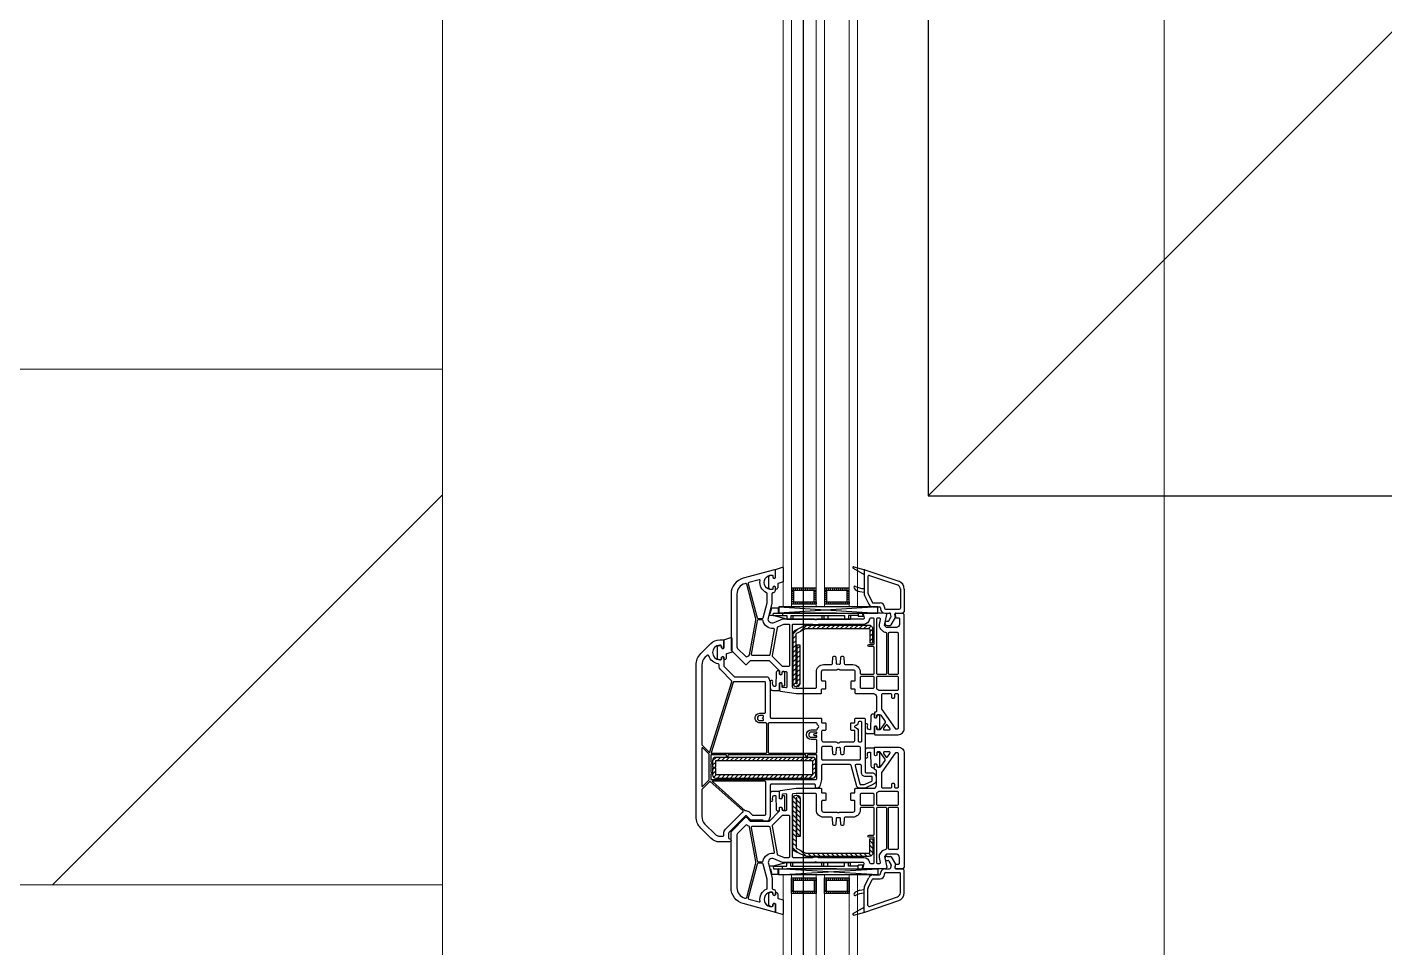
# Model space of a CAD drawing. Header units: inches. Extents: x -21163 to 11874, y -14995 to 6550.
# Drawn here: x -14027 to -13368, y -1156 to -710 of the extents above; entities that cross this region are included whole.
import ezdxf

# ---------------------------------------------------------------- set-up
doc = ezdxf.new("R2010")
doc.units = ezdxf.units.IN
doc.header["$MEASUREMENT"] = 0
doc.linetypes.add('CONTI', pattern=[0])
doc.linetypes.add('GOST2.303 5', pattern=[24, 20, -1.5, 1, -1.5])
doc.layers.get('0').update_dxf_attribs({"color": 8})
for name, color, linetype in [('axis_dim', 8, 'CONTI'), ('DB_LOCATION', 1, 'Continuous'), ('GASKET', 8, 'Continuous'), ('PVC', 8, 'Continuous'), ('STEEL', 8, 'Continuous')]:
    doc.layers.add(name, color=color, linetype=linetype)
for name, color, linetype, lineweight in [('doors_windows', 8, 'Continuous', 5), ('floor', 8, 'Continuous', 5), ('stair1', 8, 'Continuous', 15)]:
    doc.layers.add(name, color=color, linetype=linetype, lineweight=lineweight)

# ---------------------------------------------------------------- blocks, each defined once
blk = doc.blocks.new('*U20')
at = {"color": 1, "linetype": 'Continuous'}
for p, q in [((741, -44.14), (738.44, -44.82)), ((738.44, -44.82), (738.44, -47.87)), ((742.2, -43.52), (741, -43.85)), ((741, -43.85), (741, -44.14)), ((742.2, -45.37), (741, -45.65)), ((741, -45.65), (741, -88.61)), ((742.2, -45.39), (742.2, -43.52)), ((744, -51.97), (742.2, -45.37)), ((742.2, -45.37), (742.2, -51.97)), ((742.2, -45.65), (742.2, -51.97)), ((862, -51.97), (863.8, -45.37)), ((863.8, -45.39), (863.8, -43.52)), ((863.8, -43.52), (865, -43.85)), ((863.8, -45.37), (865, -45.65)), ((863.8, -45.37), (863.8, -51.97)), ((863.8, -45.65), (863.8, -51.97)), ((865, -43.85), (865, -44.14)), ((865, -44.14), (867.56, -44.82)), ((865, -45.65), (865, -88.61)), ((867.56, -44.82), (867.56, -47.87)), ((738.44, -47.87), (741, -47.87)), ((741, -49.97), (742.2, -49.97)), ((741, -76.2), (741, -52)), ((742.2, -51.97), (744, -51.97)), ((744, -51.97), (744, -82.97)), ((863.8, -51.97), (862, -51.97)), ((862, -51.97), (862, -82.97)), ((865, -49.97), (863.8, -49.97)), ((867.56, -47.87), (865, -47.87)), ((865, -76.2), (865, -52)), ((742.2, -53.97), (742.2, -79.97)), ((742.2, -53.97), (744, -53.97)), ((742.2, -53.97), (742.2, -54.57)), ((742.2, -54.97), (744, -54.97)), ((863.8, -53.97), (862, -53.97)), ((863.8, -54.97), (862, -54.97)), ((863.8, -53.97), (863.8, -54.57)), ((863.8, -53.97), (863.8, -79.97)), ((742.2, -68.97), (744, -68.97)), ((742.2, -69.97), (744, -69.97)), ((742.2, -71.97), (744, -71.97)), ((863.8, -68.97), (862, -68.97)), ((863.8, -69.97), (862, -69.97)), ((863.8, -71.97), (862, -71.97)), ((742.2, -79.97), (744, -79.97)), ((742.2, -86.67), (742.2, -81.97)), ((742.2, -81.97), (744, -81.97)), ((742.2, -82.97), (744, -82.97)), ((863.8, -79.97), (862, -79.97)), ((863.8, -81.97), (862, -81.97)), ((863.8, -82.97), (862, -82.97)), ((863.8, -86.67), (863.8, -81.97)), ((741, -86.67), (742.7, -86.67)), ((741, -88.61), (742.7, -89.07)), ((742.7, -89.07), (742.7, -86.67)), ((865, -86.67), (863.3, -86.67)), ((863.3, -89.07), (863.3, -86.67)), ((865, -88.61), (863.3, -89.07))]:
    blk.add_line(p, q, dxfattribs=at)
at = {"color": 1, "linetype": 'Continuous', "lineweight": -3}
for p, q in [((738.02, -48.17), (741.01, -96.18)), ((738.02, -96.18), (741.01, -48.17)), ((867.98, -48.17), (864.99, -96.18)), ((867.98, -96.18), (864.99, -48.17))]:
    blk.add_line(p, q, dxfattribs=at)
at = {"color": 5}
for p, q in [((730.04, -55.28), (729.04, -55.28)), ((730.04, -56.28), (729.04, -56.28)), ((730.04, -57.28), (729.04, -57.28)), ((730.04, -58.28), (729.04, -58.28)), ((730.04, -55.28), (730.04, -54.28)), ((730.54, -55.28), (730.54, -54.28)), ((731.54, -55.28), (731.54, -54.28)), ((732.54, -55.28), (732.54, -54.28)), ((733.54, -55.28), (733.54, -54.28)), ((734.54, -55.28), (734.54, -54.28)), ((735.54, -55.28), (735.54, -54.28)), ((735.54, -55.28), (736.54, -55.28)), ((735.54, -56.28), (736.54, -56.28)), ((735.54, -57.28), (736.54, -57.28)), ((735.54, -58.28), (736.54, -58.28)), ((870.48, -55.28), (869.48, -55.28)), ((870.48, -56.28), (869.48, -56.28)), ((870.48, -57.28), (869.48, -57.28)), ((870.48, -58.28), (869.48, -58.28)), ((870.48, -55.28), (870.48, -54.28)), ((871.48, -55.28), (871.48, -54.28)), ((872.48, -55.28), (872.48, -54.28)), ((873.48, -55.28), (873.48, -54.28)), ((874.48, -55.28), (874.48, -54.28)), ((875.48, -55.28), (875.48, -54.28)), ((875.98, -55.28), (875.98, -54.28)), ((875.98, -55.28), (876.98, -55.28)), ((875.98, -56.28), (876.98, -56.28)), ((875.98, -57.28), (876.98, -57.28)), ((875.98, -58.28), (876.98, -58.28)), ((730.04, -59.28), (729.04, -59.28)), ((730.04, -60.28), (729.04, -60.28)), ((730.04, -61.28), (729.04, -61.28)), ((730.04, -62.28), (729.04, -62.28)), ((730.04, -63.28), (729.04, -63.28)), ((730.04, -64.28), (729.04, -64.28)), ((730.04, -65.28), (729.04, -65.28)), ((730.04, -65.28), (729.04, -65.28)), ((730.04, -65.28), (730.04, -66.28)), ((730.54, -66.28), (730.54, -65.28)), ((731.54, -66.28), (731.54, -65.28)), ((732.54, -66.28), (732.54, -65.28)), ((733.54, -66.28), (733.54, -65.28)), ((734.54, -66.28), (734.54, -65.28)), ((735.54, -59.28), (736.54, -59.28)), ((735.54, -60.28), (736.54, -60.28)), ((735.54, -61.28), (736.54, -61.28)), ((735.54, -62.28), (736.54, -62.28)), ((735.54, -63.28), (736.54, -63.28)), ((735.54, -64.28), (736.54, -64.28)), ((735.54, -65.28), (736.54, -65.28)), ((735.54, -65.28), (736.54, -65.28)), ((735.54, -65.28), (735.54, -66.28)), ((870.48, -59.28), (869.48, -59.28)), ((870.48, -60.28), (869.48, -60.28)), ((870.48, -61.28), (869.48, -61.28)), ((870.48, -62.28), (869.48, -62.28)), ((870.48, -63.28), (869.48, -63.28)), ((870.48, -64.28), (869.48, -64.28)), ((870.48, -65.28), (869.48, -65.28)), ((870.48, -65.28), (869.48, -65.28)), ((870.48, -65.28), (870.48, -66.28)), ((871.48, -66.28), (871.48, -65.28)), ((872.48, -66.28), (872.48, -65.28)), ((873.48, -66.28), (873.48, -65.28)), ((874.48, -66.28), (874.48, -65.28)), ((875.48, -66.28), (875.48, -65.28)), ((875.98, -59.28), (876.98, -59.28)), ((875.98, -60.28), (876.98, -60.28)), ((875.98, -61.28), (876.98, -61.28)), ((875.98, -62.28), (876.98, -62.28)), ((875.98, -63.28), (876.98, -63.28)), ((875.98, -64.28), (876.98, -64.28)), ((875.98, -65.28), (876.98, -65.28)), ((875.98, -65.28), (876.98, -65.28)), ((875.98, -65.28), (875.98, -66.28)), ((730.04, -66.28), (729.04, -66.28)), ((730.04, -71.28), (729.04, -71.28)), ((730.04, -72.28), (729.04, -72.28)), ((730.04, -71.28), (730.04, -70.28)), ((730.54, -71.28), (730.54, -70.28)), ((731.54, -71.28), (731.54, -70.28)), ((732.54, -71.28), (732.54, -70.28)), ((733.54, -71.28), (733.54, -70.28)), ((734.54, -71.28), (734.54, -70.28)), ((735.54, -66.28), (736.54, -66.28)), ((735.54, -71.28), (735.54, -70.28)), ((735.54, -71.28), (736.54, -71.28)), ((735.54, -72.28), (736.54, -72.28)), ((870.48, -66.28), (869.48, -66.28)), ((870.48, -71.28), (869.48, -71.28)), ((870.48, -72.28), (869.48, -72.28)), ((870.48, -71.28), (870.48, -70.28)), ((871.48, -71.28), (871.48, -70.28)), ((872.48, -71.28), (872.48, -70.28)), ((873.48, -71.28), (873.48, -70.28)), ((874.48, -71.28), (874.48, -70.28)), ((875.48, -71.28), (875.48, -70.28)), ((875.98, -66.28), (876.98, -66.28)), ((875.98, -71.28), (875.98, -70.28)), ((875.98, -71.28), (876.98, -71.28)), ((875.98, -72.28), (876.98, -72.28)), ((730.04, -73.28), (729.04, -73.28)), ((730.04, -74.28), (729.04, -74.28)), ((730.04, -75.28), (729.04, -75.28)), ((730.04, -76.28), (729.04, -76.28)), ((730.04, -77.28), (729.04, -77.28)), ((730.04, -78.28), (729.04, -78.28)), ((735.54, -73.28), (736.54, -73.28)), ((735.54, -74.28), (736.54, -74.28)), ((735.54, -75.28), (736.54, -75.28)), ((735.54, -76.28), (736.54, -76.28)), ((735.54, -77.28), (736.54, -77.28)), ((735.54, -78.28), (736.54, -78.28)), ((870.48, -73.28), (869.48, -73.28)), ((870.48, -74.28), (869.48, -74.28)), ((870.48, -75.28), (869.48, -75.28)), ((870.48, -76.28), (869.48, -76.28)), ((870.48, -77.28), (869.48, -77.28)), ((870.48, -78.28), (869.48, -78.28)), ((875.98, -73.28), (876.98, -73.28)), ((875.98, -74.28), (876.98, -74.28)), ((875.98, -75.28), (876.98, -75.28)), ((875.98, -76.28), (876.98, -76.28)), ((875.98, -77.28), (876.98, -77.28)), ((875.98, -78.28), (876.98, -78.28)), ((730.04, -79.28), (729.04, -79.28)), ((730.04, -80.28), (729.04, -80.28)), ((730.04, -81.28), (729.04, -81.28)), ((730.04, -81.28), (729.04, -81.28)), ((730.04, -82.28), (729.04, -82.28)), ((730.04, -81.28), (730.04, -82.28)), ((730.54, -82.28), (730.54, -81.28)), ((731.54, -82.28), (731.54, -81.28)), ((732.54, -82.28), (732.54, -81.28)), ((733.54, -82.28), (733.54, -81.28)), ((734.54, -82.28), (734.54, -81.28)), ((735.54, -79.28), (736.54, -79.28)), ((735.54, -80.28), (736.54, -80.28)), ((735.54, -81.28), (736.54, -81.28)), ((735.54, -81.28), (736.54, -81.28)), ((735.54, -81.28), (735.54, -82.28)), ((735.54, -82.28), (736.54, -82.28)), ((870.48, -79.28), (869.48, -79.28)), ((870.48, -80.28), (869.48, -80.28)), ((870.48, -81.28), (869.48, -81.28)), ((870.48, -81.28), (869.48, -81.28)), ((870.48, -82.28), (869.48, -82.28)), ((870.48, -81.28), (870.48, -82.28)), ((871.48, -82.28), (871.48, -81.28)), ((872.48, -82.28), (872.48, -81.28)), ((873.48, -82.28), (873.48, -81.28)), ((874.48, -82.28), (874.48, -81.28)), ((875.48, -82.28), (875.48, -81.28)), ((875.98, -79.28), (876.98, -79.28)), ((875.98, -80.28), (876.98, -80.28)), ((875.98, -81.28), (876.98, -81.28)), ((875.98, -81.28), (876.98, -81.28)), ((875.98, -81.28), (875.98, -82.28)), ((875.98, -82.28), (876.98, -82.28))]:
    blk.add_line(p, q, dxfattribs=at)
at = {"color": 1, "linetype": 'Continuous', "lineweight": -3}
for points in [[(738.02, -50.18), (738.02, -48.17), (741.01, -48.17), (741.01, -96.18), (738.02, -96.18)], [(867.98, -50.18), (867.98, -48.17), (864.99, -48.17), (864.99, -96.18), (867.98, -96.18)]]:
    blk.add_lwpolyline(points, close=True, dxfattribs=at)
at = {"color": 5}
for points in [[(736.54, -66.28), (729.04, -66.28), (729.04, -54.28), (736.54, -54.28)], [(735.54, -65.28), (730.04, -65.28), (730.04, -55.28), (735.54, -55.28)], [(869.48, -66.28), (876.98, -66.28), (876.98, -54.28), (869.48, -54.28)], [(870.48, -65.28), (875.98, -65.28), (875.98, -55.28), (870.48, -55.28)], [(736.54, -82.28), (729.04, -82.28), (729.04, -70.28), (736.54, -70.28)], [(735.54, -81.28), (730.04, -81.28), (730.04, -71.28), (735.54, -71.28)], [(869.48, -82.28), (876.98, -82.28), (876.98, -70.28), (869.48, -70.28)], [(870.48, -81.28), (875.98, -81.28), (875.98, -71.28), (870.48, -71.28)]]:
    blk.add_lwpolyline(points, close=True, dxfattribs=at)
at = {"layer": 'doors_windows', "color": 5}
for points in [[(100, -50.28), (738.02, -50.28), (738.02, -54.28), (100, -54.28)], [(868, -50.28), (1500.15, -50.28), (1500.15, -54.28), (868, -54.28)], [(100, -66.28), (738.02, -66.28), (738.02, -70.28), (100, -70.28)], [(868, -66.28), (1500.15, -66.28), (1500.15, -70.28), (868, -70.28)], [(100, -82.28), (738.02, -82.28), (738.02, -86.28), (100, -86.28)], [(868, -82.28), (1500.15, -82.28), (1500.15, -86.28), (868, -86.28)]]:
    blk.add_lwpolyline(points, close=True, dxfattribs=at)
at = {"layer": 'GASKET'}
for p, q in [((718.57, -84.5), (720.01, -89.88)), ((719.3, -84.2), (722.3, -89.5)), ((886.69, -84.2), (883.7, -89.5)), ((887.43, -84.5), (885.99, -89.88)), ((730.55, -87.48), (730.91, -89.5)), ((875.45, -87.48), (875.09, -89.5))]:
    blk.add_line(p, q, dxfattribs=at)
at = {"layer": 'GASKET', "color": 5, "linetype": 'Continuous'}
for points in [[(843.14, -22.66, -0.414214), (842.44, -21.96), (842.44, -21.86, -0.414214), (842.74, -21.56), (843.59, -21.56), (843.76, -21.26, 0.57735), (843.24, -20.36), (842.79, -20.36, -0.414214), (842.29, -19.86), (842.29, -19.56, -0.020024), (842.3, -19.28, -0.390947), (843.3, -18.36), (848.28, -18.36, -0.390947), (849.28, -19.28), (849.29, -19.56), (849.29, -19.86, -0.414214), (848.79, -20.36), (848.34, -20.36, 0.57735), (847.82, -21.26), (848, -21.56), (852.04, -21.56), (853.06, -24.95, -0.502334), (852.77, -25.33), (846.01, -25.33), (845.28, -22.9, 0.349418), (844.98, -22.66)], [(726.91, -47.61, 0.349418), (726.62, -47.85), (725.89, -50.28), (719.13, -50.28, -0.502334), (718.84, -49.9), (719.86, -46.51), (723.9, -46.51), (724.08, -46.21, 0.57735), (723.56, -45.31), (723.11, -45.31, -0.414214), (722.61, -44.81), (722.61, -44.51), (722.62, -44.23, -0.390947), (723.62, -43.31), (728.6, -43.31, -0.390947), (729.6, -44.23, -0.020024), (729.61, -44.51), (729.61, -44.81, -0.414214), (729.11, -45.31), (728.66, -45.31, 0.57735), (728.14, -46.21), (728.31, -46.51), (729.16, -46.51, -0.414214), (729.46, -46.81), (729.46, -46.91, -0.414214), (728.76, -47.61)], [(775.43, -49.68, -0.57735), (774.91, -48.78), (775.08, -48.48), (778.22, -48.48, 0.414214), (778.52, -48.18), (778.52, -45.19, 0.414214), (777.32, -43.99), (774.23, -43.99, 1.241435), (774.68, -45.16, -0.169782), (774.87, -45.11), (775.84, -45.19, -0.363714), (776.56, -45.92), (776.59, -46.24, -0.433601), (776.2, -46.68), (769.99, -46.81, 0.407864), (769.01, -47.81), (769.01, -48.28, 0.414214), (769.21, -48.48), (770.67, -48.48), (770.85, -48.78, -0.57735), (770.33, -49.68), (769.88, -49.68, 0.414214), (769.38, -50.18, 0.054959), (769.46, -50.94, 0.351258), (769.66, -51.1), (776.1, -51.1, 0.351258), (776.29, -50.94, 0.054959), (776.38, -50.18, 0.414214), (775.88, -49.68)], [(830.12, -49.68, 0.414214), (829.62, -50.18, 0.054959), (829.71, -50.94, 0.351258), (829.9, -51.1), (836.34, -51.1, 0.351258), (836.54, -50.94, 0.054959), (836.62, -50.18, 0.414214), (836.12, -49.68), (835.67, -49.68, -0.57735), (835.15, -48.78), (835.33, -48.48), (836.79, -48.48, 0.414214), (836.99, -48.28), (836.99, -47.81, 0.407864), (836.01, -46.81), (829.8, -46.68, -0.433601), (829.41, -46.24), (829.44, -45.92, -0.363714), (830.16, -45.19), (831.13, -45.11, -0.169782), (831.32, -45.16, 1.241435), (831.77, -43.99), (828.68, -43.99, 0.414214), (827.48, -45.19), (827.48, -48.18, 0.414214), (827.78, -48.48), (830.92, -48.48), (831.09, -48.78, -0.57735), (830.57, -49.68)], [(877.24, -47.61, -0.414214), (876.54, -46.91), (876.54, -46.81, -0.414214), (876.84, -46.51), (877.69, -46.51), (877.86, -46.21, 0.57735), (877.34, -45.31), (876.89, -45.31, -0.414214), (876.39, -44.81), (876.39, -44.51, -0.020024), (876.4, -44.23, -0.390947), (877.4, -43.31), (882.38, -43.31, -0.390947), (883.38, -44.23), (883.39, -44.51), (883.39, -44.81, -0.414214), (882.89, -45.31), (882.44, -45.31, 0.57735), (881.92, -46.21), (882.1, -46.51), (886.14, -46.51), (887.16, -49.9, -0.502334), (886.87, -50.28), (880.11, -50.28), (879.38, -47.85, 0.349418), (879.08, -47.61)], [(796.41, -95.68, -0.57735), (795.9, -94.78), (796.07, -94.48), (799.2, -94.48, 0.414214), (799.5, -94.18), (799.5, -91.19, 0.414214), (798.3, -89.99), (795.21, -89.99, 1.241435), (795.67, -91.16, -0.169782), (795.86, -91.11), (796.82, -91.19, -0.363714), (797.55, -91.92), (797.58, -92.24, -0.433601), (797.19, -92.68), (790.98, -92.81, 0.407864), (790, -93.81), (790, -94.28, 0.414214), (790.2, -94.48), (791.66, -94.48), (791.83, -94.78, -0.57735), (791.31, -95.68), (790.86, -95.68, 0.414214), (790.36, -96.18, 0.054959), (790.45, -96.94, 0.351258), (790.64, -97.1), (797.09, -97.1, 0.351258), (797.28, -96.94, 0.054959), (797.36, -96.18, 0.414214), (796.86, -95.68)], [(809.13, -95.68, 0.414214), (808.63, -96.18, 0.054959), (808.72, -96.94, 0.351258), (808.91, -97.1), (815.36, -97.1, 0.351258), (815.55, -96.94, 0.054959), (815.63, -96.18, 0.414214), (815.13, -95.68), (814.68, -95.68, -0.57735), (814.16, -94.78), (814.34, -94.48), (815.8, -94.48, 0.414214), (816, -94.28), (816, -93.81, 0.407864), (815.02, -92.81), (808.81, -92.68, -0.433601), (808.42, -92.24), (808.45, -91.92, -0.363714), (809.18, -91.19), (810.14, -91.11, -0.169782), (810.33, -91.16, 1.241435), (810.79, -89.99), (807.7, -89.99, 0.414214), (806.5, -91.19), (806.5, -94.18, 0.414214), (806.8, -94.48), (809.93, -94.48), (810.1, -94.78, -0.57735), (809.58, -95.68)]]:
    blk.add_lwpolyline(points, format="xyb", close=True, dxfattribs=at)
at = {"layer": 'GASKET'}
for centre, radius, start, end in [((718.96, -84.4), 0.4, 29.48668, 195), ((728.6, -85.1), 0.6, 47.51402, 209.41996), ((721.11, -89.32), 8, 0, 29.41996), ((725.63, -88.34), 5, 10, 47.51402), ((880.37, -88.34), 5, 132.48598, 170), ((884.89, -89.32), 8, 150.58004, 180), ((877.4, -85.1), 0.6, 330.58004, 132.48598), ((887.04, -84.4), 0.4, 345, 150.51332)]:
    blk.add_arc(centre, radius, start, end, dxfattribs=at)
at = {"layer": 'PVC'}
for p, q in [((720, -89.8), (720, -89.8)), ((720.02, -89.9), (725.58, -106.29)), ((720.3, -89.5), (731.45, -89.5)), ((722.76, -92.06), (727.38, -105.68)), ((723.23, -91.4), (731.45, -91.4)), ((729.11, -89.32), (729.11, -89.5)), ((731.67, -91.45), (735.82, -93.47)), ((732.5, -89.74), (736.65, -91.76)), ((873.5, -89.74), (869.35, -91.76)), ((874.33, -91.45), (870.18, -93.47)), ((885.7, -89.5), (874.55, -89.5)), ((882.77, -91.4), (874.55, -91.4)), ((876.89, -89.32), (876.89, -89.5)), ((883.24, -92.06), (878.62, -105.68)), ((885.98, -89.9), (880.42, -106.29)), ((886, -89.8), (886, -89.8)), ((736.1, -93.92), (736.1, -97.3)), ((738, -93.92), (738, -97)), ((738.5, -97.5), (738.9, -97.5)), ((867.5, -97.5), (867.1, -97.5)), ((868, -93.92), (868, -97)), ((869.9, -93.92), (869.9, -97.3)), ((738.2, -99.4), (738.6, -99.4)), ((739.1, -99.9), (739.1, -106.6)), ((741, -99.6), (741, -101.91)), ((741, -104.96), (741, -108.25)), ((742.65, -102.62), (741.41, -102.4)), ((743.2, -104.75), (741.59, -104.47)), ((744.75, -101.55), (742.99, -102.56)), ((746.75, -102.7), (743.2, -104.75)), ((745, -100.65), (745, -101.11)), ((747, -100.65), (747, -102.27)), ((859, -100.65), (859, -102.27)), ((859.25, -102.7), (862.8, -104.75)), ((861, -100.65), (861, -101.11)), ((861.25, -101.55), (863.01, -102.56)), ((862.8, -104.75), (864.41, -104.47)), ((863.35, -102.62), (864.59, -102.4)), ((865, -99.6), (865, -101.91)), ((865, -104.96), (865, -108.25)), ((866.9, -99.9), (866.9, -106.6)), ((867.8, -99.4), (867.4, -99.4)), ((729.28, -107.1), (738.6, -107.1)), ((729.37, -109), (740.25, -109)), ((740.25, -109), (741, -108.25)), ((865.75, -109), (865, -108.25)), ((876.63, -109), (865.75, -109)), ((876.72, -107.1), (867.4, -107.1))]:
    blk.add_line(p, q, dxfattribs=at)
at = {"layer": 'PVC', "linetype": 'Continuous', "lineweight": -3}
for points in [[(814, -44.5), (814, -68.6, -0.414214), (813.7, -68.9), (812.1, -68.9, 0.414214), (811.8, -69.2), (811.8, -70.6, -0.414214), (811.5, -70.9), (808.4, -70.9, -0.414214), (808.1, -70.6), (808.1, -69.4, 0.414214), (807.6, -68.9), (803.5, -68.9, 0.414214), (802.5, -69.9), (802.5, -75.88, -0.213422), (802.33, -76.25, 0.447214), (802.33, -77.75, -0.213422), (802.5, -78.12), (802.5, -84.1, 0.414214), (803.5, -85.1), (807.6, -85.1, 0.414214), (808.1, -84.6), (808.1, -83.4, -0.414214), (808.4, -83.1), (811.5, -83.1, -0.414214), (811.8, -83.4), (811.8, -84.8, 0.414214), (812.1, -85.1), (813.7, -85.1, -0.414214), (814, -85.4), (814, -89.5, -0.414214), (813.5, -90), (788, -90, 0.414214), (787.5, -90.5), (787.5, -93.3, -0.414214), (785.5, -95.3), (783.77, -95.3, -0.290275), (781.96, -94.15), (780.19, -90.41, -0.110636), (780, -89.55), (780, -87.72, -0.339454), (781.48, -85.78), (791.13, -83.2, 0.339454), (791.5, -82.72), (791.5, -69.4, 0.414214), (791, -68.9), (784.04, -68.9), (781.48, -68.22, -0.339454), (780, -66.28), (780, -66.2, -0.414214), (780.3, -65.9), (781.5, -65.9, 0.414214), (782, -65.4), (782, -44.5, 0.414214), (781.5, -44), (766.6, -44, -0.095415), (766.41, -43.96), (764.31, -43.13, -0.306678), (764, -42.66), (764, -41, -0.414214), (764.5, -40.5), (764.5, -34.83, -0.198912), (764.65, -34.48), (766.63, -32.49, 0.414214), (766.63, -32.07), (758.51, -23.95, 0.198912), (758.16, -23.8), (756, -23.8, 0.402551), (755.5, -24.28, -0.980206), (754, -24.25), (754, -19.49, -0.198912), (755.76, -15.24), (760.66, -10.34, -0.198912), (766.31, -8), (839.69, -8, -0.198912), (845.34, -10.34), (850.24, -15.24, -0.198912), (852, -19.49), (852, -21.2, -0.416494), (851.7, -21.5), (848.05, -21.5), (847.88, -21.2, -0.57735), (848.4, -20.3), (848.85, -20.3, 0.414214), (849.35, -19.8), (849.35, -19.5, 1), (842.35, -19.5), (842.35, -19.8, 0.414214), (842.85, -20.3), (843.3, -20.3, -0.57735), (843.82, -21.2), (843.65, -21.5), (839.41, -21.5, 0.198912), (839.05, -21.65), (834.15, -26.55, 0.198912), (834, -26.91), (834, -42.66, -0.306678), (833.69, -43.13), (831.59, -43.96, -0.095415), (831.4, -44), (814.5, -44, 0.414214)], [(783.34, -14.91, 0.397391), (783.33, -14.63), (779.65, -10.95, 0.198912), (779.3, -10.8), (766.31, -10.8, 0.198912), (762.64, -12.32), (757.74, -17.22, 0.198912), (756.8, -19.49), (756.8, -21, 0.414214), (757.3, -21.5), (758.16, -21.5, -0.198912), (760.14, -22.32), (768.26, -30.44, -0.032912), (768.48, -30.7, 0.470834), (769.25, -30.73)], [(799.59, -11.31, 0.668179), (799.38, -10.8), (781.22, -10.8, 0.668179), (781.01, -11.31), (784.04, -14.34, 0.198912), (784.18, -14.4), (796.42, -14.4, 0.198912), (796.56, -14.34)], [(844.24, -14.24, 0.565751), (844.45, -13.41), (843.36, -12.32, 0.198912), (839.69, -10.8), (801.3, -10.8, 0.198912), (800.95, -10.95), (797.54, -14.36, 0.563357), (797.62, -14.69), (831.69, -25.38, 0.279298), (832.19, -25.25), (837.42, -20.02, -0.199351), (839.41, -19.2), (839.9, -19.2, 0.375565), (840.4, -18.77, -0.293055)], [(769.14, -31.9), (783.25, -16.06, -0.689277), (783.6, -16.19), (783.6, -41.2, -0.414214), (783.1, -41.7), (767.3, -41.7, -0.414214), (766.8, -41.2), (766.8, -35.78, -0.198912), (766.95, -35.43), (768.26, -34.12, 0.202838), (769.02, -32.24, -0.187842)], [(796.3, -23.95, 0.414214), (795.8, -23.45), (795.65, -23.45, -1), (795.65, -22.75), (795.8, -22.75, 0.414214), (796.3, -22.25), (796.3, -15.3, 0.414214), (796.1, -15.1), (792.8, -15.1, -1), (791.8, -15.1), (787.8, -15.1, -1), (786.8, -15.1), (784.5, -15.1, 0.414214), (784.3, -15.3), (784.3, -66.1, 0.414214), (784.8, -66.6), (795.8, -66.6, 0.414214), (796.3, -66.1), (796.3, -62.45, 0.414214), (795.8, -61.95), (795.65, -61.95, -1), (795.65, -61.25), (795.8, -61.25, 0.414214), (796.3, -60.75)], [(797, -15.5), (797, -41.8, 0.414214), (797.5, -42.3), (811.2, -42.3, 0.414214), (811.7, -41.8), (811.7, -39, -1.000403), (816.4, -39), (816.4, -41.2, 0.414214), (816.9, -41.7), (831.2, -41.7, 0.414214), (831.7, -41.2), (831.7, -26.48, 0.327721), (831.35, -26), (797.26, -15.31, 0.506341)], [(741.75, -109), (741, -108.25), (741, -107.75), (741.18, -104.97, -0.446275), (741.77, -104.51), (742.89, -104.7, -0.36397), (743.3, -105.2), (743.3, -106.2, 0.414214), (743.8, -106.7), (746.5, -106.7, 0.414214), (748, -105.2), (748, -100.43), (747, -99.43), (741.78, -100.49, -0.454146), (741.18, -100.03), (741.01, -97.41, -0.016582), (741, -97.21), (741, -89.3, -0.493145), (741.38, -89.01), (743.37, -89.54, 0.493145), (744, -89.06), (744, -66.71, -0.201513), (744.15, -66.36, 0.420084), (744.15, -65.64, -0.201513), (744, -65.29), (744, -50), (745.83, -45.8, 0.628383), (743.48, -43.07), (736.27, -45), (731.5, -45, 0.414214), (731, -45.5, -0.414214), (730, -46.5), (728.35, -46.5), (728.18, -46.2, -0.57735), (728.7, -45.3), (729.13, -45.3, 0.38517), (729.63, -44.85, 1.105542), (722.67, -44.85, 0.38517), (723.17, -45.3), (723.6, -45.3, -0.57735), (724.12, -46.2), (723.95, -46.5), (720.3, -46.5, -0.493145), (720.01, -46.12), (724.08, -30.93, -0.339454), (731.81, -25), (758.59, -25, -0.198912), (759.29, -25.29), (765.85, -31.85, -0.414214), (765.85, -32.56), (764.15, -34.27, 0.198912), (764, -34.62), (764, -43.29, 0.198912), (764.15, -43.65), (768.85, -48.35, 0.198912), (769.21, -48.5), (770.65, -48.5), (770.82, -48.8, -0.57735), (770.3, -49.7), (769.8, -49.7, 0.414214), (769.3, -50.2), (769.3, -51.6, 0.414214), (769.8, -52.1), (776.79, -52.1, 0.455633), (777.28, -51.53), (777.09, -50.13, 0.373972), (776.59, -49.7), (775.4, -49.7, -0.57735), (774.88, -48.8), (775.05, -48.5), (778.44, -48.5, -0.373885), (778.94, -48.93), (780, -56.5), (780, -68.6, -0.414214), (779.7, -68.9), (778.1, -68.9, 0.414214), (777.8, -69.2), (777.8, -70.6, -0.414214), (777.5, -70.9), (774.4, -70.9, -0.414214), (774.1, -70.6), (774.1, -69.4, 0.414214), (773.6, -68.9), (769.5, -68.9, 0.414214), (768.5, -69.9), (768.5, -76.29, -0.201513), (768.35, -76.64, 0.420084), (768.35, -77.36, -0.201513), (768.5, -77.71), (768.5, -84.1, 0.414214), (769.5, -85.1), (773.6, -85.1, 0.414214), (774.1, -84.6), (774.1, -83.4, -0.414214), (774.4, -83.1), (777.5, -83.1, -0.414214), (777.8, -83.4), (777.8, -84.8, 0.414214), (778.1, -85.1), (779.7, -85.1, -0.414214), (780, -85.4), (780, -94, 0.414214), (781.5, -95.5), (788.5, -95.5, 0.414214), (789, -95, -0.414214), (789.5, -94.5), (791.65, -94.5), (791.82, -94.8, -0.57735), (791.3, -95.7), (790.8, -95.7, 0.414214), (790.3, -96.2), (790.3, -97.17, 0.244698), (790.51, -97.58), (793.56, -99.72, 0.315299), (794.14, -99.72), (797.49, -97.37, 0.244698), (797.7, -96.96), (797.7, -96.2, 0.414214), (797.2, -95.7), (796.4, -95.7, -0.57735), (795.88, -94.8), (796.05, -94.5), (799.7, -94.5, -0.414214), (800, -94.8), (800, -106, -0.414214), (797, -109)], [(864.25, -109), (865, -108.25), (865, -107.75), (864.81, -104.97, 0.446275), (864.23, -104.51), (863.11, -104.7, 0.36397), (862.7, -105.2), (862.7, -106.2, -0.414214), (862.2, -106.7), (859.5, -106.7, -0.414214), (858, -105.2), (858, -100.43), (859, -99.43), (864.22, -100.49, 0.454146), (864.82, -100.03), (864.99, -97.41, 0.016582), (865, -97.21), (865, -89.3, 0.493145), (864.62, -89.01), (862.63, -89.54, -0.493145), (862, -89.06), (862, -66.71, 0.201513), (861.85, -66.36, -0.420084), (861.85, -65.64, 0.201513), (862, -65.29), (862, -50), (860.17, -45.8, -0.628383), (862.52, -43.07), (869.73, -45), (874.5, -45, -0.414214), (875, -45.5, 0.414214), (876, -46.5), (877.65, -46.5), (877.82, -46.2, 0.57735), (877.3, -45.3), (876.86, -45.3, -0.38517), (876.37, -44.85, -1.105542), (883.33, -44.85, -0.38517), (882.83, -45.3), (882.4, -45.3, 0.57735), (881.88, -46.2), (882.05, -46.5), (885.7, -46.5, 0.493145), (885.99, -46.12), (881.92, -30.93, 0.339454), (874.19, -25), (847.41, -25, 0.198912), (846.71, -25.29), (840.15, -31.85, 0.414214), (840.15, -32.56), (841.85, -34.27, -0.198912), (842, -34.62), (842, -43.29, -0.198912), (841.85, -43.65), (837.15, -48.35, -0.198912), (836.79, -48.5), (835.35, -48.5), (835.18, -48.8, 0.57735), (835.7, -49.7), (836.2, -49.7, -0.414214), (836.7, -50.2), (836.7, -51.6, -0.414214), (836.2, -52.1), (829.21, -52.1, -0.455633), (828.72, -51.53), (828.91, -50.13, -0.373972), (829.41, -49.7), (830.6, -49.7, 0.57735), (831.12, -48.8), (830.95, -48.5), (827.56, -48.5, 0.373885), (827.06, -48.93), (826, -56.5), (826, -68.6, 0.414214), (826.3, -68.9), (827.9, -68.9, -0.414214), (828.2, -69.2), (828.2, -70.6, 0.414214), (828.5, -70.9), (831.6, -70.9, 0.414214), (831.9, -70.6), (831.9, -69.4, -0.414214), (832.4, -68.9), (836.5, -68.9, -0.414214), (837.5, -69.9), (837.5, -76.29, 0.201513), (837.65, -76.64, -0.420084), (837.65, -77.36, 0.201513), (837.5, -77.71), (837.5, -84.1, -0.414214), (836.5, -85.1), (832.4, -85.1, -0.414214), (831.9, -84.6), (831.9, -83.4, 0.414214), (831.6, -83.1), (828.5, -83.1, 0.414214), (828.2, -83.4), (828.2, -84.8, -0.414214), (827.9, -85.1), (826.3, -85.1, 0.414214), (826, -85.4), (826, -94, -0.414214), (824.5, -95.5), (817.5, -95.5, -0.414214), (817, -95, 0.414214), (816.5, -94.5), (814.35, -94.5), (814.18, -94.8, 0.57735), (814.7, -95.7), (815.2, -95.7, -0.414214), (815.7, -96.2), (815.7, -97.17, -0.244698), (815.49, -97.58), (812.44, -99.72, -0.315299), (811.86, -99.72), (808.51, -97.37, -0.244698), (808.3, -96.96), (808.3, -96.2, -0.414214), (808.8, -95.7), (809.6, -95.7, 0.57735), (810.12, -94.8), (809.95, -94.5), (806.3, -94.5, 0.414214), (806, -94.8), (806, -106, 0.414214), (809, -109)], [(761.27, -34, 0.274835), (761.66, -33.67, -0.088112), (762.16, -32.75, 0.382222), (762.12, -32.08), (758.13, -28.09, 0.198912), (757.43, -27.8), (731.81, -27.8, 0.339454), (726.79, -31.65), (726.71, -31.95, 0.414214), (727.06, -32.57), (743.22, -36.9, 0.109518), (744.52, -36.95)], [(861.48, -36.95, 0.109518), (862.78, -36.9), (878.94, -32.57, 0.414214), (879.29, -31.95), (879.21, -31.65, 0.339454), (874.19, -27.8), (848.57, -27.8, 0.198912), (847.87, -28.09), (843.88, -32.08, 0.382222), (843.84, -32.75, -0.088112), (844.34, -33.67, 0.274835), (844.73, -34)], [(735.88, -42.5, 0.065543), (736.01, -42.48), (743.28, -40.53, 0.339454), (743.65, -40.05), (743.65, -38.12, 0.339454), (743.28, -37.64), (726.88, -33.24, 0.414214), (726.27, -33.6), (724.9, -38.7, 0.546119), (725.24, -39.08, -0.339137), (731.15, -42.21, 0.293253), (731.6, -42.5)], [(761.09, -43.89, 0.36397), (761.5, -43.39), (761.5, -35.27, 0.466308), (760.91, -34.77), (744.76, -37.62, 0.36397), (744.35, -38.12), (744.35, -40.07, 0.365019), (744.77, -40.57, -0.394481), (748.48, -45.46, 0.498043), (749.06, -46.01)], [(812.8, -39), (812.8, -40.4, 0.414214), (813.1, -40.7), (813.36, -40.7, 0.298219), (813.64, -40.52, -0.654659), (814.46, -40.52, 0.298219), (814.74, -40.7), (815, -40.7, 0.414214), (815.3, -40.4), (815.3, -39, 1)], [(856.94, -46.01, 0.498043), (857.52, -45.46, -0.394481), (861.23, -40.57, 0.365019), (861.65, -40.07), (861.65, -38.12, 0.36397), (861.24, -37.62), (845.09, -34.77, 0.466308), (844.5, -35.27), (844.5, -43.39, 0.36397), (844.91, -43.89)], [(874.4, -42.5, 0.293253), (874.85, -42.21, -0.339137), (880.76, -39.08, 0.546119), (881.1, -38.7), (879.73, -33.6, 0.414214), (879.12, -33.24), (862.72, -37.64, 0.339454), (862.35, -38.12), (862.35, -40.05, 0.339454), (862.72, -40.53), (869.99, -42.48, 0.065543), (870.12, -42.5)], [(766.3, -53.5, 0.414214), (766.8, -53), (766.8, -50.04, 0.198912), (766.65, -49.69), (762.38, -45.41, -0.034736), (762.11, -45.1, 0.28183), (761.62, -44.91), (748.16, -47.28, 0.251284), (747.79, -47.58), (746.54, -50.43, 0.103244), (746.5, -50.63), (746.5, -53, 0.414214), (747, -53.5)], [(811.7, -43.5, 0.414214), (811.2, -43), (797.5, -43, 0.414214), (797, -43.5), (797, -66.1, 0.414214), (797.5, -66.6), (803.15, -66.6, 0.414214), (803.65, -66.1), (803.65, -63.9, -1), (808.35, -63.9), (808.35, -66.35, 0.304499), (808.66, -66.81, -0.095018), (809.54, -67.38, 0.41121), (810.25, -67.38, -0.125288), (811.34, -66.71, 0.330344), (811.7, -66.23)], [(859, -53.5, 0.414214), (859.5, -53), (859.5, -50.63, 0.103244), (859.46, -50.43), (858.21, -47.58, 0.251284), (857.84, -47.28), (844.38, -44.91, 0.28183), (843.89, -45.1, -0.034736), (843.62, -45.41), (839.35, -49.69, 0.198912), (839.2, -50.04), (839.2, -53, 0.414214), (839.7, -53.5)], [(770.2, -94.4, 0.414214), (770.7, -93.9), (770.7, -88.1, 0.414214), (770.2, -87.6), (769.5, -87.6, -0.414214), (766, -84.1), (766, -80.28, 0.39896), (765.53, -79.78), (762.47, -79.62, -0.39896), (762, -79.13), (762, -78.69, -0.39896), (762.47, -78.2), (765.27, -78.05, 0.442836), (765.74, -77.48, -0.074681), (765.74, -76.52, 0.442836), (765.27, -75.95), (762.47, -75.8, -0.39896), (762, -75.31), (762, -74.87, -0.39896), (762.47, -74.38), (765.53, -74.22, 0.39896), (766, -73.72), (766, -69.9, -0.414214), (769.5, -66.4), (777, -66.4, 0.414214), (777.5, -65.9), (777.5, -56.71, 0.034844), (777.5, -56.64), (777.27, -55.03, 0.373972), (776.77, -54.6), (747, -54.6, 0.414214), (746.5, -55.1), (746.5, -64.69, -0.229416), (746.5, -67.31), (746.5, -89.32, -0.387795), (743.95, -92.11, 0.387795), (743.5, -92.61), (743.5, -93.9, 0.414214), (744, -94.4), (755.8, -94.4, 0.414214), (756.3, -93.9), (756.3, -91.9, -1), (757.3, -91.9), (757.3, -93.9, 0.414214), (757.8, -94.4)], [(848.2, -94.4, 0.414214), (848.7, -93.9), (848.7, -91.9, -1), (849.7, -91.9), (849.7, -93.9, 0.414214), (850.2, -94.4), (862, -94.4, 0.414214), (862.5, -93.9), (862.5, -92.61, 0.387795), (862.04, -92.11, -0.387795), (859.5, -89.32), (859.5, -67.31, -0.229416), (859.5, -64.69), (859.5, -55.1, 0.414214), (859, -54.6), (829.23, -54.6, 0.373972), (828.73, -55.03), (828.5, -56.64, 0.034844), (828.5, -56.71), (828.5, -65.9, 0.414214), (829, -66.4), (836.5, -66.4, -0.414214), (840, -69.9), (840, -73.72, 0.39896), (840.47, -74.22), (843.53, -74.38, -0.39896), (844, -74.87), (844, -75.31, -0.39896), (843.53, -75.8), (840.73, -75.95, 0.442836), (840.26, -76.52, -0.074681), (840.26, -77.48, 0.442836), (840.73, -78.05), (843.53, -78.2, -0.39896), (844, -78.69), (844, -79.13, -0.39896), (843.53, -79.62), (840.47, -79.78, 0.39896), (840, -80.28), (840, -84.1, -0.414214), (836.5, -87.6), (835.8, -87.6, 0.414214), (835.3, -88.1), (835.3, -93.9, 0.414214), (835.8, -94.4)], [(807.25, -63.9, 1), (804.75, -63.9), (804.75, -66.3, 0.490314), (805.12, -66.59, 0.490314), (805.5, -66.3), (805.5, -65.65, -1), (806.5, -65.65), (806.5, -66.3, 0.490314), (806.87, -66.59, 0.490314), (807.25, -66.3)], [(800.2, -69.4, 0.414214), (799.7, -68.9), (794.3, -68.9, 0.414214), (793.8, -69.4), (793.8, -87.2, 0.414214), (794.3, -87.7), (799.7, -87.7, 0.414214), (800.2, -87.2), (800.2, -80.27, 0.39896), (799.73, -79.78), (796.67, -79.62, -0.39896), (796.2, -79.12), (796.2, -78.68, -0.39896), (796.67, -78.18), (799.27, -78.05, 0.448274), (799.74, -77.47, -0.083813), (799.74, -76.53, 0.448274), (799.27, -75.95), (796.67, -75.82, -0.39896), (796.2, -75.32), (796.2, -74.88, -0.39896), (796.67, -74.38), (799.73, -74.22, 0.39896), (800.2, -73.73)], [(791.5, -85.62, 0.493145), (790.87, -85.13), (782.17, -87.46, 0.339454), (781.8, -87.95), (781.8, -89.15, 0.110636), (781.99, -90), (783.51, -93.21, 0.290275), (783.96, -93.5), (785.2, -93.5, 0.414214), (785.7, -93), (785.7, -90.2, -0.414214), (787.7, -88.2), (791, -88.2, 0.414214), (791.5, -87.7)], [(812.4, -87.19, 0.389983), (811.94, -86.69, -0.342075), (810.23, -85.12, 0.81398), (809.64, -85.1, -0.345604), (807.6, -86.7), (803.5, -86.7, -0.040522), (803.08, -86.67, 0.462498), (802.5, -87.16), (802.5, -87.9, 0.414214), (803, -88.4), (811.9, -88.4, 0.414214), (812.4, -87.9)], [(777, -94.4, 0.414214), (777.5, -93.9), (777.5, -88.1, 0.414214), (777, -87.6), (772.3, -87.6, 0.414214), (771.8, -88.1), (771.8, -93.9, 0.414214), (772.3, -94.4)], [(833.7, -94.4, 0.414214), (834.2, -93.9), (834.2, -88.1, 0.414214), (833.7, -87.6), (829, -87.6, 0.414214), (828.5, -88.1), (828.5, -93.9, 0.414214), (829, -94.4)], [(770.2, -100.5, 0.414214), (770.7, -100), (770.7, -96, 0.414214), (770.2, -95.5), (744, -95.5, 0.414214), (743.5, -96), (743.5, -96.98, 0.4743), (744.1, -97.47), (746.5, -96.98, -0.251647), (748.77, -97.66), (749.77, -98.66, -0.161969), (750.47, -100.07, 0.372896), (750.97, -100.5)], [(777.9, -106.2, 0.414214), (778.4, -105.7), (778.4, -96.7, 0.162278), (778.3, -96.4, -0.045769), (777.92, -95.78, 0.284915), (777.47, -95.5), (772.3, -95.5, 0.414214), (771.8, -96), (771.8, -105.7, 0.414214), (772.3, -106.2)], [(796.7, -106.2, 0.414214), (797.2, -105.7), (797.2, -104.97, 0.244698), (796.99, -104.56), (787.75, -98.09, 0.153915), (787.47, -98), (781, -98, -0.01877), (780.74, -97.99, 0.436376), (780.2, -98.49), (780.2, -102.5, 0.414214), (780.7, -103), (782, -103, -0.414214), (782.5, -103.5), (782.5, -103.7, -0.414214), (782, -104.2), (780.7, -104.2, 0.414214), (780.2, -104.7), (780.2, -105.7, 0.414214), (780.7, -106.2)], [(825.3, -106.2, 0.414214), (825.8, -105.7), (825.8, -104.7, 0.414214), (825.3, -104.2), (824, -104.2, -0.414214), (823.5, -103.7), (823.5, -103.5, -0.414214), (824, -103), (825.3, -103, 0.414214), (825.8, -102.5), (825.8, -98.49, 0.436376), (825.26, -97.99, -0.01877), (825, -98), (818.53, -98, 0.153915), (818.25, -98.09), (809.01, -104.56, 0.244698), (808.8, -104.97), (808.8, -105.7, 0.414214), (809.3, -106.2)], [(833.7, -106.2, 0.414214), (834.2, -105.7), (834.2, -96, 0.414214), (833.7, -95.5), (828.53, -95.5, 0.284915), (828.08, -95.78, -0.045769), (827.7, -96.4, 0.162278), (827.6, -96.7), (827.6, -105.7, 0.414214), (828.1, -106.2)], [(855.03, -100.5, 0.372896), (855.53, -100.07, -0.161969), (856.23, -98.66), (857.23, -97.66, -0.251647), (859.5, -96.98), (861.9, -97.47, 0.4743), (862.5, -96.98), (862.5, -96, 0.414214), (862, -95.5), (835.8, -95.5, 0.414214), (835.3, -96), (835.3, -100, 0.414214), (835.8, -100.5)], [(770.2, -106.2, 0.414214), (770.7, -105.7), (770.7, -101.7, 0.414214), (770.2, -101.2), (751, -101.2, 0.414214), (750.5, -101.7), (750.5, -105.7, 0.414214), (751, -106.2)], [(796.91, -102.06, 0.606815), (797.7, -101.65), (797.7, -99.4, 0.606815), (796.91, -98.99), (795.31, -100.12, 0.520567), (795.31, -100.94)], [(810.69, -100.94, 0.520567), (810.69, -100.12), (809.09, -98.99, 0.606815), (808.3, -99.4), (808.3, -101.65, 0.606815), (809.09, -102.06)], [(855, -106.2, 0.414214), (855.5, -105.7), (855.5, -101.7, 0.414214), (855, -101.2), (835.8, -101.2, 0.414214), (835.3, -101.7), (835.3, -105.7, 0.414214), (835.8, -106.2)]]:
    blk.add_lwpolyline(points, format="xyb", close=True, dxfattribs=at)
at = {"layer": 'PVC'}
for centre, radius, start, end in [((720.3, -89.8), 0.3, 90, 198.74809), ((723.23, -91.9), 0.5, 90, 198.74809), ((731.45, -91.9), 2.4, 64.07953, 90), ((731.45, -91.9), 0.5, 64.07953, 90), ((735.6, -93.92), 2.4, 0, 64.07953), ((870.4, -93.92), 2.4, 115.92047, 180), ((874.55, -91.9), 2.4, 90, 115.92047), ((874.55, -91.9), 0.5, 90, 115.92047), ((882.77, -91.9), 0.5, 341.25191, 90), ((885.7, -89.8), 0.3, 341.25191, 90), ((735.6, -93.92), 0.5, 0, 64.07953), ((738.2, -97.3), 2.1, 180, 270), ((738.5, -97), 0.5, 180, 270), ((738.9, -99.6), 2.1, 0, 90), ((867.1, -99.6), 2.1, 90, 180), ((867.5, -97), 0.5, 270, 0), ((867.8, -97.3), 2.1, 270, 0), ((870.4, -93.92), 0.5, 115.92047, 180), ((738.6, -99.9), 0.5, 0, 90), ((741.5, -101.91), 0.5, 180, 260), ((741.5, -104.96), 0.5, 80, 180), ((742.74, -102.13), 0.5, 260, 300), ((744.5, -101.11), 0.5, 300, 0), ((746, -100.65), 1, 0, 180), ((746.5, -102.27), 0.5, 300, 0), ((860, -100.65), 1, 0, 180), ((859.5, -102.27), 0.5, 180, 240), ((861.5, -101.11), 0.5, 180, 240), ((863.26, -102.13), 0.5, 240, 280), ((864.5, -104.96), 0.5, 0, 100), ((864.5, -101.91), 0.5, 280, 0), ((867.4, -99.9), 0.5, 90, 180), ((729.37, -105), 4, 198.74809, 270), ((729.37, -105), 2.1, 198.74809, 270), ((738.6, -106.6), 0.5, 270, 0), ((867.4, -106.6), 0.5, 180, 270), ((876.63, -105), 2.1, 270, 341.25191), ((876.63, -105), 4, 270, 341.25191)]:
    blk.add_arc(centre, radius, start, end, dxfattribs=at)
at = {"layer": 'STEEL', "color": 5, "linetype": 'Continuous'}
for p, q in [((784.99, -18.38), (786.49, -19.88)), ((785.33, -16.6), (786.49, -17.76)), ((786.91, -16.06), (788.41, -17.56)), ((789.03, -16.06), (789.74, -16.77)), ((790.24, -17.27), (790.53, -17.56)), ((791.15, -16.06), (792.65, -17.56)), ((793.27, -16.06), (794.99, -17.78)), ((793.49, -18.4), (794.99, -19.9)), ((784.99, -20.51), (786.49, -22.01)), ((784.99, -22.63), (786.49, -24.13)), ((784.99, -24.75), (786.49, -26.25)), ((793.49, -20.52), (794.99, -22.02)), ((793.49, -22.64), (794.99, -24.14)), ((793.49, -24.76), (794.99, -26.26)), ((784.99, -26.87), (786.49, -28.37)), ((784.99, -28.99), (786.49, -30.49)), ((784.99, -31.11), (786.49, -32.61)), ((793.49, -26.88), (794.99, -28.38)), ((793.49, -29.01), (794.99, -30.51)), ((793.49, -31.13), (794.99, -32.63)), ((784.99, -33.23), (786.49, -34.73)), ((784.99, -35.35), (786.49, -36.85)), ((784.99, -37.48), (786.49, -38.98)), ((793.49, -33.25), (794.99, -34.75)), ((793.49, -35.37), (794.99, -36.87)), ((793.49, -37.49), (794.99, -38.99)), ((784.99, -39.6), (786.49, -41.1)), ((784.99, -41.72), (786.49, -43.22)), ((784.99, -43.84), (786.49, -45.34)), ((784.99, -45.96), (786.49, -47.46)), ((793.49, -39.61), (794.99, -41.11)), ((793.49, -41.73), (794.99, -43.23)), ((793.49, -43.85), (794.99, -45.35)), ((793.49, -45.98), (794.99, -47.48)), ((784.99, -48.08), (786.49, -49.58)), ((784.99, -50.2), (786.49, -51.7)), ((784.99, -52.32), (786.49, -53.82)), ((793.49, -48.1), (794.99, -49.6)), ((793.49, -50.22), (794.99, -51.72)), ((793.49, -52.34), (794.99, -53.84)), ((749.83, -58.68), (746.98, -61.53)), ((751.22, -55.03), (748.74, -57.51)), ((753.48, -55.03), (751.98, -56.53)), ((755.74, -55.03), (754.24, -56.53)), ((758.01, -55.03), (756.51, -56.53)), ((758.42, -56.87), (756.85, -58.45)), ((760.27, -55.03), (758.77, -56.53)), ((760.69, -56.87), (759.11, -58.45)), ((762.53, -55.03), (761.03, -56.53)), ((762.95, -56.87), (761.37, -58.45)), ((764.8, -55.03), (763.3, -56.53)), ((765.21, -56.87), (763.63, -58.45)), ((767.06, -55.03), (765.56, -56.53)), ((767.48, -56.87), (765.9, -58.45)), ((769.32, -55.03), (767.82, -56.53)), ((769.74, -56.87), (768.16, -58.45)), ((771.58, -55.03), (770.08, -56.53)), ((772, -56.87), (770.42, -58.45)), ((773.85, -55.03), (772.35, -56.53)), ((774.26, -56.87), (772.68, -58.45)), ((775.9, -55.24), (774.61, -56.53)), ((776.63, -56.78), (774.95, -58.45)), ((784.99, -54.45), (786.49, -55.95)), ((784.99, -56.57), (786.49, -58.07)), ((784.99, -58.69), (786.49, -60.19)), ((793.49, -54.46), (794.99, -55.96)), ((793.49, -56.58), (794.99, -58.08)), ((793.49, -58.7), (794.99, -60.2)), ((829.37, -56.78), (831.05, -58.45)), ((830.1, -55.24), (831.39, -56.53)), ((831.74, -56.87), (833.32, -58.45)), ((832.15, -55.03), (833.65, -56.53)), ((834, -56.87), (835.58, -58.45)), ((834.42, -55.03), (835.92, -56.53)), ((836.26, -56.87), (837.84, -58.45)), ((836.68, -55.03), (838.18, -56.53)), ((838.52, -56.87), (840.1, -58.45)), ((838.94, -55.03), (840.44, -56.53)), ((840.79, -56.87), (842.37, -58.45)), ((841.2, -55.03), (842.7, -56.53)), ((843.05, -56.87), (844.63, -58.45)), ((843.47, -55.03), (844.97, -56.53)), ((845.31, -56.87), (846.89, -58.45)), ((845.73, -55.03), (847.23, -56.53)), ((847.57, -56.87), (849.15, -58.45)), ((847.99, -55.03), (849.49, -56.53)), ((850.25, -55.03), (851.75, -56.53)), ((852.52, -55.03), (854.02, -56.53)), ((854.78, -55.03), (857.26, -57.51)), ((856.17, -58.68), (859.02, -61.53)), ((748.48, -62.3), (746.98, -63.8)), ((748.48, -64.56), (746.98, -66.06)), ((784.99, -60.81), (786.49, -62.31)), ((784.99, -62.93), (786.49, -64.43)), ((785.13, -65.2), (785.85, -65.91)), ((786.62, -64.56), (788.12, -66.06)), ((788.74, -64.56), (790.24, -66.06)), ((790.86, -64.56), (792.36, -66.06)), ((792.98, -64.56), (794.27, -65.84)), ((793.49, -60.82), (794.99, -62.32)), ((793.49, -62.95), (794.99, -64.45)), ((857.52, -62.3), (859.02, -63.8)), ((857.52, -64.56), (859.02, -66.06)), ((748.48, -66.82), (746.98, -68.32)), ((748.48, -69.08), (746.98, -70.58)), ((748.48, -71.35), (746.98, -72.85)), ((857.52, -66.82), (859.02, -68.32)), ((857.52, -69.08), (859.02, -70.58)), ((857.52, -71.35), (859.02, -72.85)), ((748.48, -73.61), (746.98, -75.11)), ((748.48, -75.87), (746.98, -77.37)), ((748.48, -78.13), (746.98, -79.63)), ((857.52, -73.61), (859.02, -75.11)), ((857.52, -75.87), (859.02, -77.37)), ((857.52, -78.13), (859.02, -79.63)), ((748.48, -80.4), (746.98, -81.9)), ((748.48, -82.66), (746.98, -84.16)), ((748.48, -84.92), (746.98, -86.42)), ((857.52, -80.4), (859.02, -81.9)), ((857.52, -82.66), (859.02, -84.16)), ((857.52, -84.92), (859.02, -86.42)), ((748.48, -87.19), (746.98, -88.69)), ((748.48, -89.45), (746.98, -90.95)), ((748.48, -91.71), (747.29, -92.9)), ((857.52, -87.19), (859.02, -88.69)), ((857.52, -89.45), (859.02, -90.95)), ((857.52, -91.71), (858.71, -92.9)), ((750.12, -92.33), (748.65, -93.8)), ((752.39, -92.33), (750.89, -93.83)), ((754.65, -92.33), (753.15, -93.83)), ((755.48, -93.76), (755.41, -93.83)), ((850.52, -93.76), (850.59, -93.83)), ((851.35, -92.33), (852.85, -93.83)), ((853.61, -92.33), (855.11, -93.83)), ((855.88, -92.33), (857.35, -93.8))]:
    blk.add_line(p, q, dxfattribs=at)
blk.add_lwpolyline([(794.99, -64.56), (794.99, -17.56, 0.414214), (793.49, -16.06), (790.24, -16.06), (790.24, -17.56), (793.49, -17.56), (793.49, -64.56), (786.49, -64.56), (786.49, -17.56), (789.74, -17.56), (789.74, -16.06), (786.49, -16.06, 0.414214), (784.99, -17.56), (784.99, -64.56, 0.414214), (786.49, -66.06), (793.49, -66.06, 0.414214)], format="xyb", close=True, dxfattribs=at)
at = {"layer": 'STEEL', "linetype": 'Continuous'}
for points in [[(746.98, -91.83), (746.98, -61.5, -0.116434), (747.19, -60.61), (749.43, -56.13, -0.284079), (751.21, -55.03), (775.13, -55.03, -0.414214), (776.63, -56.53), (776.63, -56.95, -0.414214), (775.13, -58.45), (756.62, -58.45), (756.62, -56.87), (775.22, -56.87, 0.940252), (775.24, -56.53), (751.34, -56.53, 0.228035), (750.77, -56.81), (748.53, -61.28, 0.116434), (748.48, -61.5), (748.48, -91.83, 0.414214), (748.98, -92.33), (755.48, -92.33), (755.48, -93.83), (748.98, -93.83, -0.414214)], [(859.02, -91.83), (859.02, -61.5, 0.116434), (858.81, -60.61), (856.57, -56.13, 0.284079), (854.79, -55.03), (830.87, -55.03, 0.414214), (829.37, -56.53), (829.37, -56.95, 0.414214), (830.87, -58.45), (849.38, -58.45), (849.38, -56.87), (830.78, -56.87, -0.940252), (830.76, -56.53), (854.66, -56.53, -0.228035), (855.23, -56.81), (857.47, -61.28, -0.116434), (857.52, -61.5), (857.52, -91.83, -0.414214), (857.02, -92.33), (850.52, -92.33), (850.52, -93.83), (857.02, -93.83, 0.414214)]]:
    blk.add_lwpolyline(points, format="xyb", close=True, dxfattribs=at)

msp = doc.modelspace()

# ---------------------------------------------------------------- hatches: boundary and pattern name
at = {"layer": 'floor', "ltscale": 100}
h = msp.add_hatch(dxfattribs=at)
h.set_pattern_fill('DOLMIT', color=8, scale=1000)
h.set_pattern_definition([(0, (-32015.06, -49126.03), (0, 250), []), (45, (-32015.06, -49126), (-500, 500), [353.553, -707.107])])
h.paths.add_polyline_path([(-13825.59, 1661), (-16825.59, 1661), (-16825.59, -2864.13), (-16825.59, -7989), (-13825.59, -7989)])

# ---------------------------------------------------------------- linework, layer by layer
at = {"layer": 'axis_dim', "linetype": 'GOST2.303 5', "lineweight": 25, "ltscale": 100}
msp.add_lwpolyline([(-13650.59, 1720.66), (-13650.59, -10307.95)], dxfattribs=at)
at = {"layer": 'DB_LOCATION'}
msp.add_line((-13590, -937), (-13030, -377), dxfattribs=at)
msp.add_lwpolyline([(-13590, -937), (-13030, -937), (-13030, -377), (-13590, -377)], close=True, dxfattribs=at)
at = {"layer": 'doors_windows', "lineweight": 20, "ltscale": 50}
msp.add_lwpolyline([(-13825.59, -1858.88), (-13475.59, -1858.88), (-13475.59, -258.88), (-13825.59, -258.88)], close=True, dxfattribs=at)
at = {"layer": 'stair1', "ltscale": 75}
msp.add_lwpolyline([(-13825.59, 1661), (-16825.59, 1661), (-16825.59, -2864.13), (-16825.59, -7989), (-13825.59, -7989)], close=True, dxfattribs=at)

# ---------------------------------------------------------------- block references
at = {"ltscale": 100, "rotation": 89.99999999999996}
msp.add_blockref('*U20', (-13710.59, -1858.88), dxfattribs=at)

doc.saveas('drawing.dxf')
